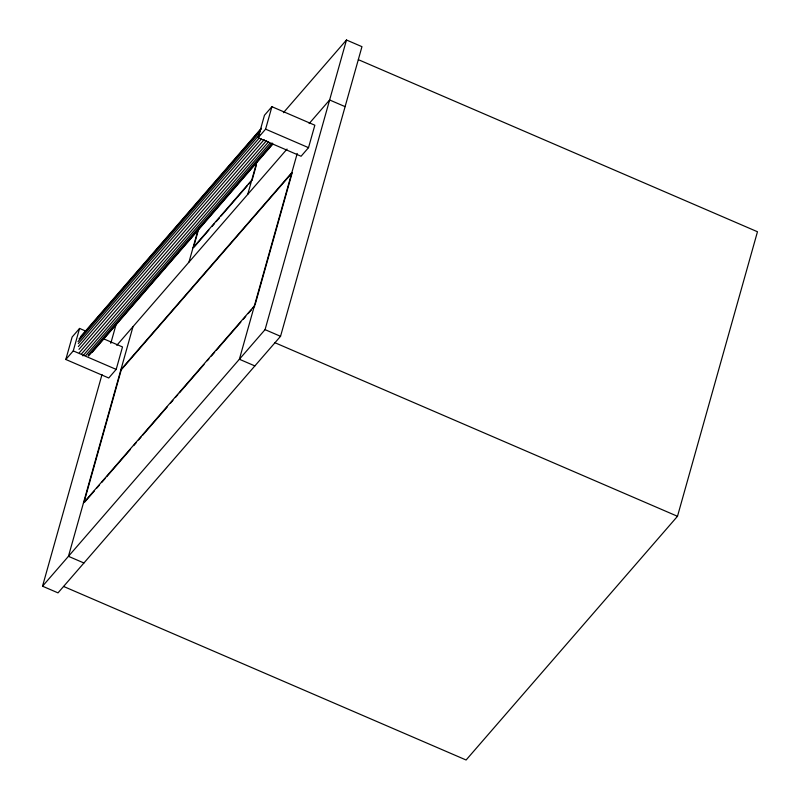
<?xml version="1.0" encoding="UTF-8"?>
<svg xmlns="http://www.w3.org/2000/svg" width="800" height="800" viewBox="0 0 800 800"><rect width="100%" height="100%" fill="white"/><g stroke="black" fill="none" stroke-linecap="round" stroke-linejoin="round"><path stroke-width="1.2" d="M103.3 338.67L122.5 346.95L116.19 369.4L108.74 377.99L65.82 359.48L72.13 337.03L79.57 328.44L86.35 331.36M65.82 359.48L73.26 350.9L79.57 328.44M283.42 112.7L346.48 40L361.96 46.67L280.54 336.31L58.01 592.87L42.53 586.2L102.01 374.56M110.79 343.33L116.19 324.14M133 326.65L68.45 556.32L83.93 562.99M84.13 501.93L121.27 369.8L292.2 172.73L255.06 304.87M188.97 262.12L198.08 229.73M193.68 246.8L198.99 227.88M258.15 137.74L264.46 115.28L271.91 106.7L314.84 125.21L308.52 147.66L301.08 156.25L258.15 137.74L265.6 129.15L271.91 106.7M247.73 194.38L256.83 162M252.1 180.24L256.42 164.87M297.22 153.47L239.38 359.25L254.86 365.92M42.53 586.2L265.06 329.64L346.48 40M63.58 586.45L466.1 760L677.49 516.29L757.47 231.75L358.39 59.68M80.59 336.68L261.36 128.27M79.06 338.95L261.47 128.65M78 341.63L260.42 131.33M78.31 343.6L259.9 134.24M78.36 346.55L259.14 138.14M78.99 349.33L261.4 139.03M79.33 352.7L264.2 139.57M81.75 353.66L266.62 140.53M82.88 355.86L268.57 141.78M85.85 355.43L269.9 143.24M88.07 355.17L272.11 142.99M88.55 356.05L272.6 143.86M92.08 352.46L272.85 144.05M192.99 247.83L251.75 180.09M194.16 247.04L208.85 230.1M212.11 226.34L214.56 223.52M216.19 221.64L219.46 217.87M221.09 215.99L247.2 185.88M248.83 184L250.47 182.12M116.8 345.32L287.04 149.06M309.15 123.57L329.62 99.97L345.1 106.64M120.92 369.65L291.85 172.58M83.44 502.98L254.37 305.92M84.61 502.19L94.42 490.88M96.88 488.05L99.33 485.22M101.78 482.39L105.05 478.62M106.69 476.73L130.41 449.39M133.68 445.62L136.13 442.79M138.59 439.96L141.04 437.13M142.68 435.24L167.21 406.96M170.48 403.19L172.94 400.36M175.39 397.53L177.84 394.7M179.48 392.81L204.01 364.53M207.29 360.76L208.92 358.87M211.38 356.04L214.65 352.27M216.28 350.38L240.82 322.1M243.27 319.27L245.73 316.44M248.18 313.61L251.45 309.84M253.09 307.95L254.72 306.07M265.6 129.15L308.52 147.66M265.06 329.64L280.54 336.31M274.97 342.74L677.49 516.29M73.26 350.9L116.19 369.4"/></g></svg>
